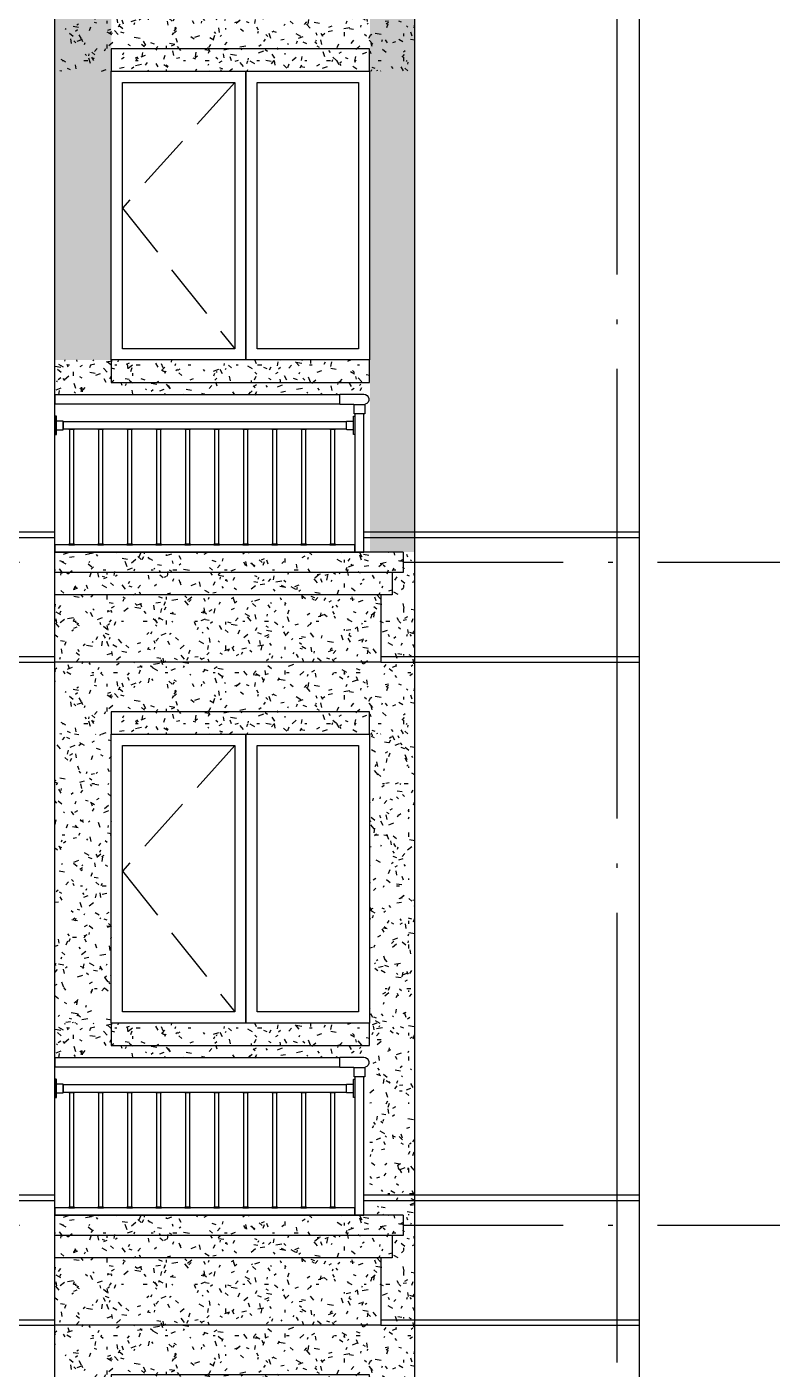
# Model space of a CAD drawing. Extents: x -12446 to 284554, y -295110 to 165007.
# Drawn here: x 32779 to 36095, y -220644 to -214672 of the extents above; entities that cross this region are included whole.
import ezdxf

# ---------------------------------------------------------------- set-up
doc = ezdxf.new("R2010")
doc.units = 0
doc.header["$LTSCALE"] = 1000
doc.linetypes.add('AX-14-E$0$AX-85-M02$0$DASH', pattern=[0.35, 0.25, -0.1])
doc.linetypes.add('AX-14-E$0$DOTE', pattern=[2.42, 2, -0.2, 0.02, -0.2])
doc.layers.get('0').update_dxf_attribs({"linetype": 'CONTINUOUS'})
for name, color, linetype in [('A-Anno-Note', 241, 'CONTINUOUS'), ('AX-14-comp-tc$0$灰褐色真石漆', 15, 'CONTINUOUS'), ('AX-14-E$0$A-Detl-Fine', 152, 'CONTINUOUS'), ('AX-14-E$0$A-Detl-Patt', 8, 'CONTINUOUS'), ('AX-14-E$0$A-Detl-Thin', 131, 'CONTINUOUS'), ('AX-14-E$0$A-elev-FIXT', 9, 'CONTINUOUS'), ('AX-14-E$0$A-elev-HRAL', 61, 'CONTINUOUS'), ('AX-14-E$0$栏杆型材', 82, 'CONTINUOUS'), ('AX-14-E$0$阳台栏杆扶手', 82, 'CONTINUOUS')]:
    doc.layers.add(name, color=color, linetype=linetype)
doc.layers.add('AX-14-E$0$A-Grid', color=222, linetype='AX-14-E$0$DOTE', plot=False)

# ---------------------------------------------------------------- blocks, each defined once
blk = doc.blocks.new('AX-14-E$0$4080转角立图')
at = {"layer": 'AX-14-E$0$A-elev-FIXT', "linetype": 'Continuous'}
blk.add_line((25.6, 42), (-24.3, 42), dxfattribs=at)
blk.add_lwpolyline([(-25.3, 43, -0.327139), (-24.2, 41.5), (-23.5, 0), (23.5, 0), (24.2, 40.5, -0.409111), (25.7, 42), (85.3, 42, 0.414214), (86.8, 43.5), (86.8, 86.5, 0.414214), (85.3, 88), (-18.8, 88, 0.865157)], format="xyb", close=True, dxfattribs=at)
blk = doc.blocks.new('AX-14-E$0$32固定座立面')
at = {"layer": 'AX-14-E$0$栏杆型材', "color": 6, "linetype": 'Continuous'}
blk.add_line((-7, -22.5), (-7, 22.5), dxfattribs=at)
blk.add_lwpolyline([(-7, -22.5, 0.41166), (-10, -19.5), (-36, -19.3, -0.41166), (-37, -18.3), (-37, 18.3, -0.41166), (-36, 19.3), (-10, 19.5, 0.41166), (-7, 22.5), (-7, 39, -0.41166), (-5, 41), (0, 41.1), (0, -41.1), (-5, -41, -0.41166), (-7, -39)], format="xyb", close=True, dxfattribs=at)
blk = doc.blocks.new('AX-14-E$0$A$C4D5E14F1')
at = {"layer": 'AX-14-E$0$A-Detl-Fine'}
for points in [[(31250, 2900), (31750, 2900), (31750, 1715), (31250, 1715)], [(31850, 2900), (32300, 2900), (32300, 1715), (31850, 1715)]]:
    blk.add_lwpolyline(points, close=True, dxfattribs=at)
at = {"layer": 'AX-14-E$0$A-Detl-Patt', "linetype": 'AX-14-E$0$AX-85-M02$0$DASH'}
blk.add_lwpolyline([(31750, 2900), (31250, 2340), (31750, 1715)], dxfattribs=at)
at = {"layer": 'AX-14-E$0$A-Detl-Thin'}
for p, q in [((33550, 3715), (33550, 765)), ((32550, 2950), (32550, 0))]:
    blk.add_line(p, q, dxfattribs=at)
for points in [[(32350, 3050), (31200, 3050), (31200, 2950), (32350, 2950)], [(31200, 2950), (32350, 2950), (32350, 1665), (31200, 1665)], [(31800, 2950), (31800, 1665)], [(32350, 1665), (31200, 1665), (31200, 1565), (32350, 1565)]]:
    blk.add_lwpolyline(points, close=True, dxfattribs=at)
for points in [[(32400, 620), (30950, 620)], [(32400, 320), (30950, 320)]]:
    blk.add_lwpolyline(points, dxfattribs=at)
at = {"layer": 'AX-14-E$0$A-elev-HRAL', "ltscale": 10}
for points in [[(31037, 1358, -0.414214), (31037.5, 1357.5), (31037.5, 1355.5, -0.414214), (31037, 1355), (31012, 1355, -0.414214), (31011.5, 1355.5), (31011.5, 1357.5, -0.414214), (31012, 1358)], [(31166, 1358, -0.414214), (31166.5, 1357.5), (31166.5, 1355.5, -0.414214), (31166, 1355), (31141, 1355, -0.414214), (31140.5, 1355.5), (31140.5, 1357.5, -0.414214), (31141, 1358)], [(31295, 1358, -0.414214), (31295.5, 1357.5), (31295.5, 1355.5, -0.414214), (31295, 1355), (31270, 1355, -0.414214), (31269.5, 1355.5), (31269.5, 1357.5, -0.414214), (31270, 1358)], [(31424, 1358, -0.414214), (31424.5, 1357.5), (31424.5, 1355.5, -0.414214), (31424, 1355), (31399, 1355, -0.414214), (31398.5, 1355.5), (31398.5, 1357.5, -0.414214), (31399, 1358)], [(31553, 1358, -0.414214), (31553.5, 1357.5), (31553.5, 1355.5, -0.414214), (31553, 1355), (31528, 1355, -0.414214), (31527.5, 1355.5), (31527.5, 1357.5, -0.414214), (31528, 1358)], [(31682, 1358, -0.414214), (31682.5, 1357.5), (31682.5, 1355.5, -0.414214), (31682, 1355), (31657, 1355, -0.414214), (31656.5, 1355.5), (31656.5, 1357.5, -0.414214), (31657, 1358)], [(31811, 1358, -0.414214), (31811.5, 1357.5), (31811.5, 1355.5, -0.414214), (31811, 1355), (31786, 1355, -0.414214), (31785.5, 1355.5), (31785.5, 1357.5, -0.414214), (31786, 1358)], [(31940, 1358, -0.414214), (31940.5, 1357.5), (31940.5, 1355.5, -0.414214), (31940, 1355), (31915, 1355, -0.414214), (31914.5, 1355.5), (31914.5, 1357.5, -0.414214), (31915, 1358)], [(32069, 1358, -0.414214), (32069.5, 1357.5), (32069.5, 1355.5, -0.414214), (32069, 1355), (32044, 1355, -0.414214), (32043.5, 1355.5), (32043.5, 1357.5, -0.414214), (32044, 1358)], [(32198, 1358, -0.414214), (32198.5, 1357.5), (32198.5, 1355.5, -0.414214), (32198, 1355), (32173, 1355, -0.414214), (32172.5, 1355.5), (32172.5, 1357.5, -0.414214), (32173, 1358)], [(31037, 842, 0.414214), (31037.5, 842.5), (31037.5, 844.5, 0.414214), (31037, 845), (31012, 845, 0.414214), (31011.5, 844.5), (31011.5, 842.5, 0.414214), (31012, 842)], [(31166, 842, 0.414214), (31166.5, 842.5), (31166.5, 844.5, 0.414214), (31166, 845), (31141, 845, 0.414214), (31140.5, 844.5), (31140.5, 842.5, 0.414214), (31141, 842)], [(31295, 842, 0.414214), (31295.5, 842.5), (31295.5, 844.5, 0.414214), (31295, 845), (31270, 845, 0.414214), (31269.5, 844.5), (31269.5, 842.5, 0.414214), (31270, 842)], [(31424, 842, 0.414214), (31424.5, 842.5), (31424.5, 844.5, 0.414214), (31424, 845), (31399, 845, 0.414214), (31398.5, 844.5), (31398.5, 842.5, 0.414214), (31399, 842)], [(31553, 842, 0.414214), (31553.5, 842.5), (31553.5, 844.5, 0.414214), (31553, 845), (31528, 845, 0.414214), (31527.5, 844.5), (31527.5, 842.5, 0.414214), (31528, 842)], [(31682, 842, 0.414214), (31682.5, 842.5), (31682.5, 844.5, 0.414214), (31682, 845), (31657, 845, 0.414214), (31656.5, 844.5), (31656.5, 842.5, 0.414214), (31657, 842)], [(31811, 842, 0.414214), (31811.5, 842.5), (31811.5, 844.5, 0.414214), (31811, 845), (31786, 845, 0.414214), (31785.5, 844.5), (31785.5, 842.5, 0.414214), (31786, 842)], [(31940, 842, 0.414214), (31940.5, 842.5), (31940.5, 844.5, 0.414214), (31940, 845), (31915, 845, 0.414214), (31914.5, 844.5), (31914.5, 842.5, 0.414214), (31915, 842)], [(32069, 842, 0.414214), (32069.5, 842.5), (32069.5, 844.5, 0.414214), (32069, 845), (32044, 845, 0.414214), (32043.5, 844.5), (32043.5, 842.5, 0.414214), (32044, 842)], [(32198, 842, 0.414214), (32198.5, 842.5), (32198.5, 844.5, 0.414214), (32198, 845), (32173, 845, 0.414214), (32172.5, 844.5), (32172.5, 842.5, 0.414214), (32173, 842)]]:
    blk.add_lwpolyline(points, format="xyb", close=True, dxfattribs=at)
for points in [[(31015, 845), (31034, 845), (31034, 1355), (31015, 1355)], [(31144, 845), (31163, 845), (31163, 1355), (31144, 1355)], [(31273, 845), (31292, 845), (31292, 1355), (31273, 1355)], [(31402, 845), (31421, 845), (31421, 1355), (31402, 1355)], [(31531, 845), (31550, 845), (31550, 1355), (31531, 1355)], [(31660, 845), (31679, 845), (31679, 1355), (31660, 1355)], [(31789, 845), (31808, 845), (31808, 1355), (31789, 1355)], [(31918, 845), (31937, 845), (31937, 1355), (31918, 1355)], [(32047, 845), (32066, 845), (32066, 1355), (32047, 1355)], [(32176, 845), (32195, 845), (32195, 1355), (32176, 1355)]]:
    blk.add_lwpolyline(points, close=True, dxfattribs=at)
at = {"layer": 'AX-14-E$0$栏杆型材'}
blk.add_lwpolyline([(32248, 1390), (30987, 1390), (30987, 1358), (32248, 1358)], close=True, dxfattribs=at)
at = {"layer": 'AX-14-E$0$阳台栏杆扶手'}
blk.add_lwpolyline([(30950, 1470), (32218.3, 1470), (32218.3, 1510), (30950, 1510)], close=True, dxfattribs=at)
at = {"layer": 'AX-14-E$0$A-elev-HRAL', "xscale": -1}
for name, p in [('AX-14-E$0$4080转角立图', (32305, 1425)), ('AX-14-E$0$32固定座立面', (30950, 1374))]:
    blk.add_blockref(name, p, dxfattribs=at)
at = {"layer": 'AX-14-E$0$A-elev-HRAL'}
blk.add_blockref('AX-14-E$0$32固定座立面', (32285, 1374), dxfattribs=at)
blk.add_wipeout([(30950, 810), (32500, 810), (32500, 720), (30950, 720)]).dxf.layer = 'AX-14-E$0$A-Detl-Thin'
at = {"layer": 'AX-14-E$0$A-Detl-Thin'}
blk.add_line((30950, 784.9), (30950, 3270), dxfattribs=at)
for points in [[(32500, 810), (30950, 810)], [(30950, 320), (30950, 810)], [(32500, 810), (32500, 720), (32450, 720), (32450, 620), (32400, 620), (32400, 320)], [(32450, 720), (30950, 720)]]:
    blk.add_lwpolyline(points, dxfattribs=at)
at = {"layer": 'AX-14-E$0$栏杆型材'}
for points in [[(32325, 1425), (32285, 1425), (32285, 810), (32325, 810)], [(32285, 842), (30950, 842), (30950, 810), (32285, 810)]]:
    blk.add_lwpolyline(points, close=True, dxfattribs=at)
blk = doc.blocks.new('AX-14-E$0$wyhrehaw3yrjret')
at = {"layer": 'AX-14-E$0$A-Detl-Patt'}
for p, q in [((92411.2, 191934.7), (93236.2, 191934.7)), ((92411.2, 191909.7), (93236.2, 191909.7)), ((94611.2, 191934.7), (95836.2, 191934.7)), ((94611.2, 191909.7), (95836.2, 191909.7)), ((92436.2, 191379.7), (93236.2, 191379.7)), ((92436.2, 191354.7), (93236.2, 191354.7)), ((94686.2, 191379.7), (95837.4, 191379.7)), ((94686.2, 191354.7), (95837.4, 191354.7)), ((92411.2, 188984.7), (93236.2, 188984.7)), ((94611.2, 188984.7), (95836.2, 188984.7)), ((92411.2, 188959.7), (93236.2, 188959.7)), ((94611.2, 188959.7), (95836.2, 188959.7)), ((92436.2, 188429.7), (93236.2, 188429.7)), ((94686.2, 188429.7), (95837.4, 188429.7)), ((92436.2, 188404.7), (93236.2, 188404.7)), ((94686.2, 188404.7), (95837.4, 188404.7))]:
    blk.add_line(p, q, dxfattribs=at)
blk = doc.blocks.new('AX-14-comp-tc')
at = {"layer": 'AX-14-comp-tc$0$灰褐色真石漆'}
h = blk.add_hatch(dxfattribs=at)
h.set_pattern_fill('离散材料', color=256, scale=50)
h.set_pattern_definition([(0, (-60267.77, -385632.6), (132, 228), [12, -201, 9, -87, 18, -213]), (10, (-60324.77, -385509.6), (80.67614, 285.3443), [21, -51, 27, -159, 15, -198]), (20, (-60354.77, -385605.6), (133.47095, 220.97625), [24, -165, 21, -123, 15, -96]), (30, (-60267.77, -385623.6), (-21.96926, 254.05187), [15, -99, 12, -147, 9, -195]), (40, (-60351.77, -385557.6), (33.83592, 216.37036), [12, -132, 9, -84, 24, -153]), (50, (-60306.77, -385665.6), (-80.24786, 235.7335), [6, -111, 15, -183, 18, -93]), (60, (-60297.77, -385644.6), (-99.47303, 223.70766), [15, -123, 6, -144, 12, -111]), (70, (-60330.77, -385680.6), (-109.89227, 215.58685), [9, -57, 18, -96, 12, -132]), (80, (-60315.77, -385503.6), (-208.56534, 164.71945), [21, -132, 9, -156, 18, -147]), (90, (-60297.77, -385632.6), (-264, 111), [18, -93, 12, -183, 6, -186]), (100, (-60345.77, -385539.6), (-247.97146, 145.1453), [21, -117, 18, -96, 21, -219]), (110, (-60366.77, -385710.6), (-240.44034, 81.69114), [24, -78, 12, -159, 18, -174]), (120, (-60447.77, -385674.6), (-286.64994, 28.49227), [15, -201, 18, -93, 21, -123]), (130, (-60381.77, -385740.6), (-279.10777, 71.26608), [9, -66, 12, -129, 24, -168]), (140, (-60471.77, -385500.6), (-220.59685, -34.20569), [18, -108, 21, -93, 12, -126]), (150, (-60222.77, -385758.6), (-204.82497, -120.76726), [12, -84, 24, -186, 21, -171]), (160, (-60420.77, -385590.6), (-237.90107, -162.4287), [18, -126, 15, -114, 12, -183]), (170, (-60402.77, -385662.6), (-215.64405, -169.12317), [27, -99, 18, -135, 24, -132])])
h.paths.add_polyline_path([(32752.4, -218341.9), (33002.4, -218341.9), (33002.4, -222576.9), (32752.4, -222576.9)])
h.paths.add_polyline_path([(34152.4, -218341.9), (34352.4, -218341.9), (34352.4, -223431.9), (34152.4, -223431.9)])
h = blk.add_hatch(dxfattribs=at)
h.set_pattern_fill('离散材料', color=256, scale=50)
h.set_pattern_definition([(0, (-60817.31, -441682.6), (132, 228), [12, -201, 9, -87, 18, -213]), (10, (-60874.31, -441559.6), (80.67614, 285.34428), [21, -51, 27, -159, 15, -198]), (20, (-60904.31, -441655.6), (133.47095, 220.97625), [24, -165, 21, -123, 15, -96]), (30, (-60817.31, -441673.6), (-21.96926, 254.05187), [15, -99, 12, -147, 9, -195]), (40, (-60901.31, -441607.6), (33.83592, 216.370355), [12, -132, 9, -84, 24, -153]), (50, (-60856.31, -441715.6), (-80.24786, 235.7335), [6, -111, 15, -183, 18, -93]), (60, (-60847.31, -441694.6), (-99.47303, 223.70766), [15, -123, 6, -144, 12, -111]), (70, (-60880.31, -441730.6), (-109.89227, 215.58685), [9, -57, 18, -96, 12, -132]), (80, (-60865.31, -441553.6), (-208.56534, 164.71945), [21, -132, 9, -156, 18, -147]), (90, (-60847.31, -441682.6), (-264, 111), [18, -93, 12, -183, 6, -186]), (100, (-60895.31, -441589.6), (-247.97146, 145.1453), [21, -117, 18, -96, 21, -219]), (110, (-60916.31, -441760.6), (-240.44034, 81.69114), [24, -78, 12, -159, 18, -174]), (120, (-60997.31, -441724.6), (-286.64994, 28.49227), [15, -201, 18, -93, 21, -123]), (130, (-60931.31, -441790.6), (-279.10777, 71.26608), [9, -66, 12, -129, 24, -168]), (140, (-61021.31, -441550.6), (-220.59685, -34.20569), [18, -108, 21, -93, 12, -126]), (150, (-60772.31, -441808.6), (-204.82497, -120.76726), [12, -84, 24, -186, 21, -171]), (160, (-60970.31, -441640.6), (-237.90107, -162.4287), [18, -126, 15, -114, 12, -183]), (170, (-60952.31, -441712.6), (-215.64405, -169.12317), [27, -99, 18, -135, 24, -132])])
edge = h.paths.add_edge_path()
edge.add_line((34352.4, -220481.9), (34352.4, -220571.9))
edge.add_line((34352.4, -220571.9), (34352.4, -220671.9))
edge.add_line((34352.4, -220671.9), (34352.4, -220671.9))
edge.add_line((34352.4, -220671.9), (34352.4, -221291.9))
edge.add_line((34352.4, -221291.9), (32752.4, -221291.9))
edge.add_line((32752.4, -221291.9), (32752.4, -220481.9))
edge.add_line((32752.4, -220481.9), (34302.4, -220481.9))
h = blk.add_hatch(dxfattribs=at)
h.set_pattern_fill('离散材料', color=256, scale=50)
h.set_pattern_definition([(0, (-60967.3, -444632.6), (132, 228), [12, -201, 9, -87, 18, -213]), (10, (-61024.3, -444509.6), (80.67614, 285.34428), [21, -51, 27, -159, 15, -198]), (20, (-61054.3, -444605.6), (133.47095, 220.97625), [24, -165, 21, -123, 15, -96]), (30, (-60967.3, -444623.6), (-21.96926, 254.05187), [15, -99, 12, -147, 9, -195]), (40, (-61051.31, -444557.6), (33.83592, 216.370355), [12, -132, 9, -84, 24, -153]), (50, (-61006.3, -444665.6), (-80.24786, 235.7335), [6, -111, 15, -183, 18, -93]), (60, (-60997.3, -444644.6), (-99.47303, 223.70766), [15, -123, 6, -144, 12, -111]), (70, (-61030.3, -444680.6), (-109.89227, 215.58685), [9, -57, 18, -96, 12, -132]), (80, (-61015.3, -444503.6), (-208.56534, 164.71945), [21, -132, 9, -156, 18, -147]), (90, (-60997.3, -444632.6), (-264, 111), [18, -93, 12, -183, 6, -186]), (100, (-61045.3, -444539.6), (-247.97146, 145.1453), [21, -117, 18, -96, 21, -219]), (110, (-61066.3, -444710.6), (-240.44034, 81.69114), [24, -78, 12, -159, 18, -174]), (120, (-61147.3, -444674.6), (-286.64994, 28.49227), [15, -201, 18, -93, 21, -123]), (130, (-61081.3, -444740.6), (-279.10777, 71.26608), [9, -66, 12, -129, 24, -168]), (140, (-61171.3, -444500.6), (-220.59685, -34.20569), [18, -108, 21, -93, 12, -126]), (150, (-60922.3, -444758.6), (-204.82497, -120.76726), [12, -84, 24, -186, 21, -171]), (160, (-61120.3, -444590.6), (-237.90107, -162.4287), [18, -126, 15, -114, 12, -183]), (170, (-61102.3, -444662.6), (-215.64405, -169.12317), [27, -99, 18, -135, 24, -132])])
h.paths.add_polyline_path([(34152.4, -222576.9), (32752.4, -222576.9), (32752.4, -222731.9), (34152.4, -222731.9)])
h.paths.add_polyline_path([(32002.4, -222576.9), (30502.4, -222576.9), (30502.4, -222676.9), (32002.4, -222676.9)])
h = blk.add_hatch(dxfattribs=at)
h.set_pattern_fill('离散材料', color=256, scale=50)
h.set_pattern_definition([(0, (-60817.31, -444632.6), (132, 228), [12, -201, 9, -87, 18, -213]), (10, (-60874.31, -444509.6), (80.67614, 285.34428), [21, -51, 27, -159, 15, -198]), (20, (-60904.31, -444605.6), (133.47095, 220.97625), [24, -165, 21, -123, 15, -96]), (30, (-60817.31, -444623.6), (-21.96926, 254.05187), [15, -99, 12, -147, 9, -195]), (40, (-60901.31, -444557.6), (33.83592, 216.370355), [12, -132, 9, -84, 24, -153]), (50, (-60856.31, -444665.6), (-80.24786, 235.7335), [6, -111, 15, -183, 18, -93]), (60, (-60847.31, -444644.6), (-99.47303, 223.70766), [15, -123, 6, -144, 12, -111]), (70, (-60880.31, -444680.6), (-109.89227, 215.58685), [9, -57, 18, -96, 12, -132]), (80, (-60865.31, -444503.6), (-208.56534, 164.71945), [21, -132, 9, -156, 18, -147]), (90, (-60847.31, -444632.6), (-264, 111), [18, -93, 12, -183, 6, -186]), (100, (-60895.31, -444539.6), (-247.97146, 145.1453), [21, -117, 18, -96, 21, -219]), (110, (-60916.31, -444710.6), (-240.44034, 81.69114), [24, -78, 12, -159, 18, -174]), (120, (-60997.31, -444674.6), (-286.64994, 28.49227), [15, -201, 18, -93, 21, -123]), (130, (-60931.31, -444740.6), (-279.10777, 71.26608), [9, -66, 12, -129, 24, -168]), (140, (-61021.31, -444500.6), (-220.59685, -34.20569), [18, -108, 21, -93, 12, -126]), (150, (-60772.31, -444758.6), (-204.82497, -120.76726), [12, -84, 24, -186, 21, -171]), (160, (-60970.31, -444590.6), (-237.90107, -162.4287), [18, -126, 15, -114, 12, -183]), (170, (-60952.31, -444662.6), (-215.64405, -169.12317), [27, -99, 18, -135, 24, -132])])
edge = h.paths.add_edge_path()
edge.add_line((34352.4, -223431.9), (34352.4, -223521.9))
edge.add_line((34352.4, -223521.9), (34352.4, -223621.9))
edge.add_line((34352.4, -223621.9), (34352.4, -223621.9))
edge.add_line((34352.4, -223621.9), (34352.4, -224241.9))
edge.add_line((34352.4, -224241.9), (32752.4, -224241.9))
edge.add_line((32752.4, -224241.9), (32752.4, -223431.9))
edge.add_line((32752.4, -223431.9), (34302.4, -223431.9))
h = blk.add_hatch(dxfattribs=at)
h.set_pattern_fill('离散材料', color=256, scale=50)
h.set_pattern_definition([(0, (-60267.77, -388582.6), (132, 228), [12, -201, 9, -87, 18, -213]), (10, (-60324.77, -388459.6), (80.67614, 285.3443), [21, -51, 27, -159, 15, -198]), (20, (-60354.77, -388555.6), (133.47095, 220.97625), [24, -165, 21, -123, 15, -96]), (30, (-60267.77, -388573.6), (-21.96926, 254.05187), [15, -99, 12, -147, 9, -195]), (40, (-60351.77, -388507.6), (33.83592, 216.37036), [12, -132, 9, -84, 24, -153]), (50, (-60306.77, -388615.6), (-80.24786, 235.7335), [6, -111, 15, -183, 18, -93]), (60, (-60297.77, -388594.6), (-99.47303, 223.70766), [15, -123, 6, -144, 12, -111]), (70, (-60330.77, -388630.6), (-109.89227, 215.58685), [9, -57, 18, -96, 12, -132]), (80, (-60315.77, -388453.6), (-208.56534, 164.71945), [21, -132, 9, -156, 18, -147]), (90, (-60297.77, -388582.6), (-264, 111), [18, -93, 12, -183, 6, -186]), (100, (-60345.77, -388489.6), (-247.97146, 145.1453), [21, -117, 18, -96, 21, -219]), (110, (-60366.77, -388660.6), (-240.44034, 81.69114), [24, -78, 12, -159, 18, -174]), (120, (-60447.77, -388624.6), (-286.64994, 28.49227), [15, -201, 18, -93, 21, -123]), (130, (-60381.77, -388690.6), (-279.10777, 71.26608), [9, -66, 12, -129, 24, -168]), (140, (-60471.77, -388450.6), (-220.59685, -34.20569), [18, -108, 21, -93, 12, -126]), (150, (-60222.77, -388708.6), (-204.82497, -120.76726), [12, -84, 24, -186, 21, -171]), (160, (-60420.77, -388540.6), (-237.90107, -162.4287), [18, -126, 15, -114, 12, -183]), (170, (-60402.77, -388612.6), (-215.64405, -169.12317), [27, -99, 18, -135, 24, -132])])
h.paths.add_polyline_path([(32752.4, -224241.9), (33002.4, -224241.9), (33002.4, -225526.9), (32752.4, -225526.9)])
h.paths.add_polyline_path([(34152.4, -224241.9), (34352.4, -224241.9), (34352.4, -226381.9), (34152.4, -226381.9)])
h = blk.add_hatch(dxfattribs=at)
h.set_pattern_fill('离散材料', color=256, scale=50)
h.set_pattern_definition([(0, (-60967.3, -447582.6), (132, 228), [12, -201, 9, -87, 18, -213]), (10, (-61024.3, -447459.6), (80.67614, 285.34428), [21, -51, 27, -159, 15, -198]), (20, (-61054.3, -447555.6), (133.47095, 220.97625), [24, -165, 21, -123, 15, -96]), (30, (-60967.3, -447573.6), (-21.96926, 254.05187), [15, -99, 12, -147, 9, -195]), (40, (-61051.31, -447507.6), (33.83592, 216.370355), [12, -132, 9, -84, 24, -153]), (50, (-61006.3, -447615.6), (-80.24786, 235.7335), [6, -111, 15, -183, 18, -93]), (60, (-60997.3, -447594.6), (-99.47303, 223.70766), [15, -123, 6, -144, 12, -111]), (70, (-61030.3, -447630.6), (-109.89227, 215.58685), [9, -57, 18, -96, 12, -132]), (80, (-61015.3, -447453.6), (-208.56534, 164.71945), [21, -132, 9, -156, 18, -147]), (90, (-60997.3, -447582.6), (-264, 111), [18, -93, 12, -183, 6, -186]), (100, (-61045.3, -447489.6), (-247.97146, 145.1453), [21, -117, 18, -96, 21, -219]), (110, (-61066.3, -447660.6), (-240.44034, 81.69114), [24, -78, 12, -159, 18, -174]), (120, (-61147.3, -447624.6), (-286.64994, 28.49227), [15, -201, 18, -93, 21, -123]), (130, (-61081.3, -447690.6), (-279.10777, 71.26608), [9, -66, 12, -129, 24, -168]), (140, (-61171.3, -447450.6), (-220.59685, -34.20569), [18, -108, 21, -93, 12, -126]), (150, (-60922.3, -447708.6), (-204.82497, -120.76726), [12, -84, 24, -186, 21, -171]), (160, (-61120.3, -447540.6), (-237.90107, -162.4287), [18, -126, 15, -114, 12, -183]), (170, (-61102.3, -447612.6), (-215.64405, -169.12317), [27, -99, 18, -135, 24, -132])])
h.paths.add_polyline_path([(34152.4, -225526.9), (32752.4, -225526.9), (32752.4, -225681.9), (34152.4, -225681.9)])
h.paths.add_polyline_path([(32002.4, -225526.9), (30502.4, -225526.9), (30502.4, -225626.9), (32002.4, -225626.9)])
h = blk.add_hatch(dxfattribs=at)
h.set_pattern_fill('离散材料', color=256, scale=50)
h.set_pattern_definition([(0, (-60817.31, -447582.6), (132, 228), [12, -201, 9, -87, 18, -213]), (10, (-60874.31, -447459.6), (80.67614, 285.34428), [21, -51, 27, -159, 15, -198]), (20, (-60904.31, -447555.6), (133.47095, 220.97625), [24, -165, 21, -123, 15, -96]), (30, (-60817.31, -447573.6), (-21.96926, 254.05187), [15, -99, 12, -147, 9, -195]), (40, (-60901.31, -447507.6), (33.83592, 216.370355), [12, -132, 9, -84, 24, -153]), (50, (-60856.31, -447615.6), (-80.24786, 235.7335), [6, -111, 15, -183, 18, -93]), (60, (-60847.31, -447594.6), (-99.47303, 223.70766), [15, -123, 6, -144, 12, -111]), (70, (-60880.31, -447630.6), (-109.89227, 215.58685), [9, -57, 18, -96, 12, -132]), (80, (-60865.31, -447453.6), (-208.56534, 164.71945), [21, -132, 9, -156, 18, -147]), (90, (-60847.31, -447582.6), (-264, 111), [18, -93, 12, -183, 6, -186]), (100, (-60895.31, -447489.6), (-247.97146, 145.1453), [21, -117, 18, -96, 21, -219]), (110, (-60916.31, -447660.6), (-240.44034, 81.69114), [24, -78, 12, -159, 18, -174]), (120, (-60997.31, -447624.6), (-286.64994, 28.49227), [15, -201, 18, -93, 21, -123]), (130, (-60931.31, -447690.6), (-279.10777, 71.26608), [9, -66, 12, -129, 24, -168]), (140, (-61021.31, -447450.6), (-220.59685, -34.20569), [18, -108, 21, -93, 12, -126]), (150, (-60772.31, -447708.6), (-204.82497, -120.76726), [12, -84, 24, -186, 21, -171]), (160, (-60970.31, -447540.6), (-237.90107, -162.4287), [18, -126, 15, -114, 12, -183]), (170, (-60952.31, -447612.6), (-215.64405, -169.12317), [27, -99, 18, -135, 24, -132])])
edge = h.paths.add_edge_path()
edge.add_line((34352.4, -226381.9), (34352.4, -226471.9))
edge.add_line((34352.4, -226471.9), (34352.4, -226571.9))
edge.add_line((34352.4, -226571.9), (34352.4, -226571.9))
edge.add_line((34352.4, -226571.9), (34352.4, -227191.9))
edge.add_line((34352.4, -227191.9), (32752.4, -227191.9))
edge.add_line((32752.4, -227191.9), (32752.4, -226381.9))
edge.add_line((32752.4, -226381.9), (34302.4, -226381.9))
blk = doc.blocks.new('AX-14-E')
at = {"layer": 'AX-14-E$0$A-Grid'}
for p, q in [((-714.4, -217054.4), (39369.1, -217054.4)), ((-714.4, -220004.4), (39369.1, -220004.4))]:
    blk.add_line(p, q, dxfattribs=at)
blk.add_blockref('AX-14-E$0$A$C4D5E14F1', (1953.9, -214869.4))
blk.add_line((35403.9, -199254.4), (35403.9, -263085.2), dxfattribs=at)
for p in [(1953.9, -217819.4), (1953.9, -223719.4)]:
    blk.add_blockref('AX-14-E$0$A$C4D5E14F1', p)
at = {"layer": 'AX-14-E$0$A-Detl-Thin', "color": 6}
blk.add_blockref('AX-14-E$0$wyhrehaw3yrjret', (-60332.2, -408854.1), dxfattribs=at)
blk.add_blockref('AX-14-E$0$A$C4D5E14F1', (1953.9, -220769.4))
at = {"layer": 'AX-14-E$0$A-Detl-Thin'}
blk.add_blockref('AX-14-comp-tc', (152.8, 6422.5), dxfattribs=at)

msp = doc.modelspace()

# ---------------------------------------------------------------- block references
at = {"layer": 'A-Anno-Note'}
msp.add_blockref('AX-14-E', (0, 0), dxfattribs=at)

doc.saveas('drawing.dxf')
